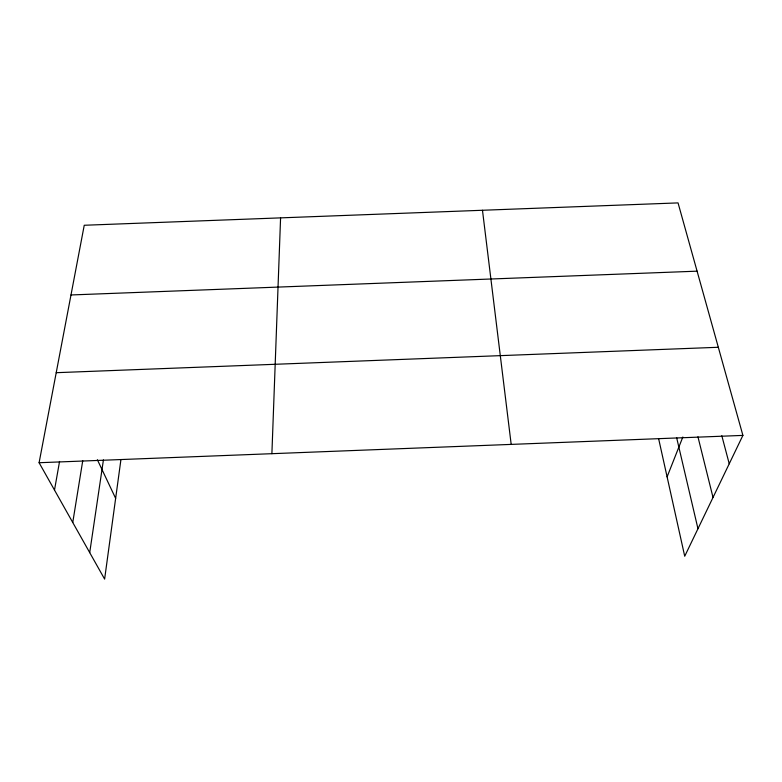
<?xml version="1.0" encoding="UTF-8"?>
<svg xmlns="http://www.w3.org/2000/svg" width="782" height="782" viewBox="0 0 782 782"><rect width="100%" height="100%" fill="white"/><g stroke="black" fill="none" stroke-linecap="round" stroke-linejoin="round"><path stroke-width="1.17" d="M271.892 453.687L280.582 217.875M120.927 459.611L104.622 579.1L39.1 462.729L84.241 225.265L678.043 202.9L742.9 435.398L684.719 556.237L658.639 438.731M89.715 552.62L103.429 459.914M72.755 522.503L82.745 460.686M54.496 490.07L59.559 461.439M667.105 476.854L682.842 437.021M70.996 294.961L697.085 271.168M56.216 372.691L718.316 347.276M39.1 462.729L742.9 435.398M97.379 459.757L115.638 498.369M721.806 435.73L729.235 463.785M697.945 436.806L713.018 497.45M676.635 437.656L697.964 528.73M482.474 210.27L511.184 444.401"/></g></svg>
